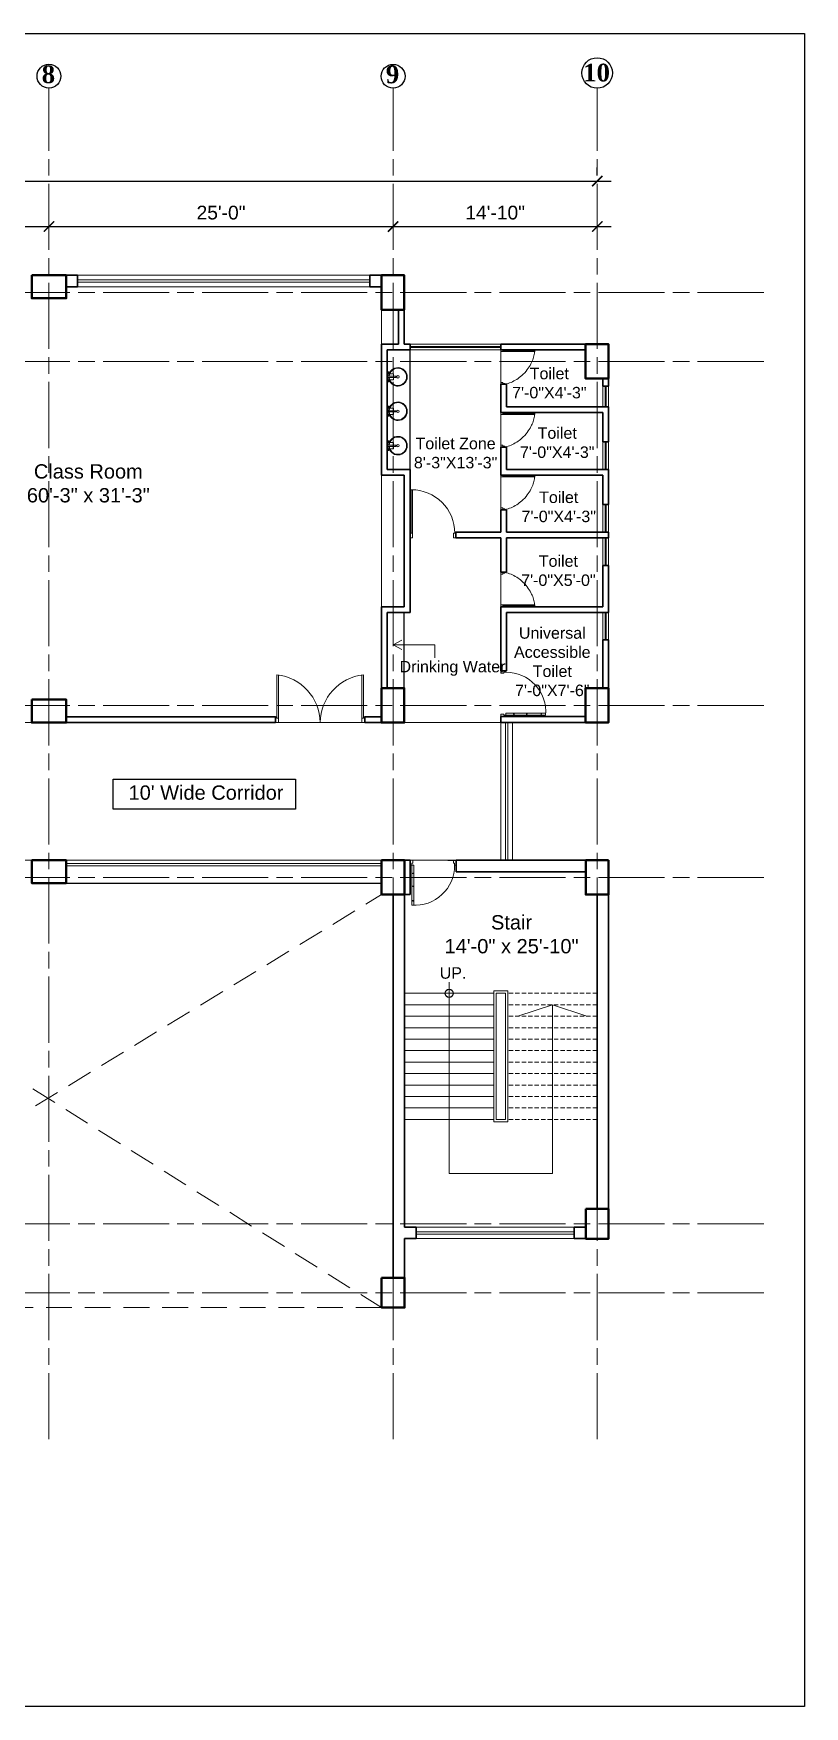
# Model space of a CAD drawing. Header units: inches. Extents: x -12 to 20935469, y -1604 to 24729220.
# Drawn here: x 20905833 to 20906506, y 24707850 to 24709308 of the extents above; entities that cross this region are included whole.
import ezdxf

# ---------------------------------------------------------------- set-up
doc = ezdxf.new("R2010")
doc.units = ezdxf.units.IN
doc.header["$LTSCALE"] = 0.03
doc.header["$MEASUREMENT"] = 0
doc.header["$PDMODE"] = 32
doc.header["$PDSIZE"] = 15
doc.linetypes.add('ACAD_ISO08W100', pattern=[36, 24, -3, 6, -3])
doc.linetypes.add('DASHED2', pattern=[0.375, 0.25, -0.125])
for name, color, linetype, lineweight in [('column', 1, 'Continuous', 40), ('Dim Line', 252, 'Continuous', 13), ('Door', 7, 'Continuous', 18), ('Dot', 253, 'Continuous', 0), ('Gas', 21, 'Continuous', 5), ('Glass Line', 252, 'Continuous', 9), ('Grid Line', 252, 'Continuous', 18), ('Hatch', 253, 'Continuous', 15), ('Main Wall', 7, 'Continuous', 30), ('RAIL', 23, 'Continuous', 13), ('STAIR', 46, 'Continuous', 15), ('TOILET FIXTURE', 142, 'Continuous', 5), ('wind.', 150, 'Continuous', 20)]:
    doc.layers.add(name, color=color, linetype=linetype, lineweight=lineweight)
doc.layers.add('TEXT', color=7, linetype='Continuous')
doc.styles.add('2', font='swisscl.ttf')
doc.styles.add('RomanS', font='arial.ttf', dxfattribs={"height": 12})
doc.styles.get("Standard").update_dxf_attribs({"font": 'timesbd.ttf'})
doc.dimstyles.new('Aec_Arch_I', dxfattribs={"dimscale": 96, "dimtxt": 12, "dimasz": 0.09375, "dimexe": 0.125, "dimexo": 0.125, "dimgap": 0.0625, "dimtad": 1, "dimdec": 0, "dimzin": 3, "dimdsep": 46, "dimlunit": 4, "dimtxsty": 'RomanS', "dimblk1": 'ARCHTICK', "dimblk2": 'ARCHTICK', "dimsah": 1, "dimcen": 0.09375, "dimdle": 0.125, "dimadec": 0, "dimazin": 0, "dimtfac": 0.75, "dimtdec": 0, "dimtmove": 2, "dimatfit": 3, "dimldrblk": 'ARCHTICK', "dimfxl": 1, "dimfrac": 1, "dimtolj": 1, "dimtzin": 0, "dimarcsym": 0})

# ---------------------------------------------------------------- blocks, each defined once
blk = doc.blocks.new('_ArchTick')
at = {"color": 0, "linetype": 'ByBlock', "lineweight": 35, "const_width": 0.15}
blk.add_lwpolyline([(-0.5, -0.5), (0.5, 0.5)], dxfattribs=at)
blk = doc.blocks.new('*D23')
at = {"layer": 'Defpoints', "color": 0, "transparency": 16777216}
for p in [(20832166.8, 24724578.2), (20832473.8, 24724578.2), (20832473.8, 24724578.2)]:
    blk.add_point(p, dxfattribs=at)
at = {"layer": 'Dim Line', "color": 0, "lineweight": -2, "transparency": 16777216}
for p, q in [((20832154.8, 24724578.2), (20832485.8, 24724578.2)), ((20832166.8, 24724566.2), (20832166.8, 24724566.2)), ((20832473.8, 24724566.2), (20832473.8, 24724566.2))]:
    blk.add_line(p, q, dxfattribs=at)
at = {"layer": 'Dim Line', "color": 0, "lineweight": -2, "transparency": 16777216, "xscale": 9, "yscale": 9, "zscale": 9, "rotation": 180}
blk.add_blockref('_ArchTick', (20832166.8, 24724578.2), dxfattribs=at)
at = {"layer": 'Dim Line', "color": 0, "lineweight": -2, "transparency": 16777216, "xscale": 9, "yscale": 9, "zscale": 9}
blk.add_blockref('_ArchTick', (20832473.8, 24724578.2), dxfattribs=at)
at = {"layer": 'Dim Line', "color": 0, "transparency": 16777216, "insert": (20832320.3, 24724590.3), "char_height": 12, "attachment_point": 5, "style": 'RomanS'}
blk.add_mtext('\\A1;25\'-7"', dxfattribs=at)
blk = doc.blocks.new('*D10')
at = {"layer": 'Defpoints', "color": 0, "transparency": 16777216}
for p in [(20832473.8, 24724578.2), (20832773.8, 24724578.2), (20832773.8, 24724578.2)]:
    blk.add_point(p, dxfattribs=at)
at = {"layer": 'Dim Line', "color": 0, "lineweight": -2, "transparency": 16777216}
blk.add_line((20832461.8, 24724578.2), (20832785.8, 24724578.2), dxfattribs=at)
at = {"layer": 'Dim Line', "color": 0, "lineweight": -2, "transparency": 16777216, "xscale": 9, "yscale": 9, "zscale": 9, "rotation": 180}
blk.add_blockref('_ArchTick', (20832473.8, 24724578.2), dxfattribs=at)
at = {"layer": 'Dim Line', "color": 0, "lineweight": -2, "transparency": 16777216, "xscale": 9, "yscale": 9, "zscale": 9}
blk.add_blockref('_ArchTick', (20832773.8, 24724578.2), dxfattribs=at)
at = {"layer": 'Dim Line', "color": 0, "transparency": 16777216, "insert": (20832623.8, 24724590.3), "char_height": 12, "attachment_point": 5, "style": 'RomanS'}
blk.add_mtext('\\A1;25\'-0"', dxfattribs=at)
blk = doc.blocks.new('*D11')
at = {"layer": 'Defpoints', "color": 0, "transparency": 16777216}
for p in [(20832773.8, 24724578.2), (20832951.8, 24724578.2), (20832951.8, 24724578.2)]:
    blk.add_point(p, dxfattribs=at)
at = {"layer": 'Dim Line', "color": 0, "lineweight": -2, "transparency": 16777216}
for p, q in [((20832761.8, 24724578.2), (20832963.8, 24724578.2)), ((20832951.8, 24724566.2), (20832951.8, 24724566.2))]:
    blk.add_line(p, q, dxfattribs=at)
at = {"layer": 'Dim Line', "color": 0, "lineweight": -2, "transparency": 16777216, "xscale": 9, "yscale": 9, "zscale": 9, "rotation": 180}
blk.add_blockref('_ArchTick', (20832773.8, 24724578.2), dxfattribs=at)
at = {"layer": 'Dim Line', "color": 0, "lineweight": -2, "transparency": 16777216, "xscale": 9, "yscale": 9, "zscale": 9}
blk.add_blockref('_ArchTick', (20832951.8, 24724578.2), dxfattribs=at)
at = {"layer": 'Dim Line', "color": 0, "transparency": 16777216, "insert": (20832862.8, 24724590.3), "char_height": 12, "attachment_point": 5, "style": 'RomanS'}
blk.add_mtext('\\A1;14\'-10"', dxfattribs=at)
blk = doc.blocks.new('*D13')
at = {"layer": 'Defpoints', "color": 0, "transparency": 16777216}
for p in [(20830948.3, 24724610.7), (20832951.8, 24724617.8), (20832951.8, 24724610.7)]:
    blk.add_point(p, dxfattribs=at)
at = {"layer": 'Dim Line', "color": 0, "lineweight": -2, "transparency": 16777216}
for p, q in [((20830948.3, 24724622.7), (20830948.3, 24724629.8)), ((20832951.8, 24724622.7), (20832951.8, 24724629.8)), ((20830936.3, 24724617.8), (20832963.8, 24724617.8))]:
    blk.add_line(p, q, dxfattribs=at)
at = {"layer": 'Dim Line', "color": 0, "lineweight": -2, "transparency": 16777216, "xscale": 9, "yscale": 9, "zscale": 9, "rotation": 180}
blk.add_blockref('_ArchTick', (20830948.3, 24724617.8), dxfattribs=at)
at = {"layer": 'Dim Line', "color": 0, "lineweight": -2, "transparency": 16777216, "xscale": 9, "yscale": 9, "zscale": 9}
blk.add_blockref('_ArchTick', (20832951.8, 24724617.8), dxfattribs=at)
at = {"layer": 'Dim Line', "color": 0, "transparency": 16777216, "insert": (20831950, 24724629.9), "char_height": 12, "attachment_point": 5, "style": 'RomanS'}
blk.add_mtext('\\A1;166\'-11"', dxfattribs=at)
blk = doc.blocks.new('Door_45')
at = {"layer": 'Door'}
for p, q in [((1.5, 5), (1.5, 44)), ((1.5, 40), (2.2, 40)), ((2.2, 40), (2.2, 39.5)), ((2.2, 39.5), (2.7, 39.5)), ((2.7, 39.5), (2.7, 40)), ((2.7, 40), (3.5, 40)), ((3.5, 44), (3.5, 5)), ((1.5, 25.8), (2.2, 25.8)), ((2.2, 25.8), (2.2, 25.3)), ((2.2, 25.3), (2.7, 25.3)), ((2.7, 25.8), (3.5, 25.8)), ((2.7, 25.3), (2.7, 25.8)), ((0, 0), (0, 5)), ((0, 5), (1.5, 5)), ((1.5, 12.6), (2.2, 12.6)), ((3.5, 5), (1.5, 5)), ((1.5, 5), (1.5, 3)), ((1.5, 3), (2.5, 3)), ((2.2, 12.6), (2.2, 13.1)), ((2.2, 13.1), (2.7, 13.1)), ((2.5, 3), (2.5, 0)), ((2.7, 13.1), (2.7, 12.6)), ((2.7, 12.6), (3.5, 12.6)), ((42.5, 3), (42.5, 0)), ((43.5, 3), (42.5, 3)), ((45, 5), (43.5, 5)), ((43.5, 5), (43.5, 3)), ((45, 0), (45, 5)), ((2.5, 0), (0, 0)), ((42.5, 0), (45, 0))]:
    blk.add_line(p, q, dxfattribs=at)
blk.add_arc((4.7, 5.3), 38.8, 359.6233, 94.6685, dxfattribs=at)
blk = doc.blocks.new('sssss-flat-876')
at = {"layer": 'Door', "linetype": 'Continuous', "ltscale": 3}
blk.add_line((3666.5, 84027.2), (3666.5, 84055.7), dxfattribs=at)
at = {"layer": 'Door', "linetype": 'Continuous', "ltscale": 3, "extrusion": (-7.21527e-09, -3.35624e-18, 1), "elevation": 0}
for points in [[(3666.5, 84057.2), (3666.5, 84055.7), (3668.4, 84055.7), (3668.4, 84056.5), (3670.2, 84056.5), (3670.2, 84057.2)], [(3668.4, 84055.7), (3696.2, 84055.7), (3696.2, 84056.5), (3668.4, 84056.5)]]:
    blk.add_lwpolyline(points, close=True, dxfattribs=at)
at = {"layer": 'Door', "linetype": 'Continuous', "ltscale": 3, "flags": 128}
blk.add_lwpolyline([(3670.2, 84027.2, 0.04096), (3675.5, 84028.9, 0.082496), (3684.9, 84034.8, 0.052187), (3689.7, 84040, 0.043988), (3692.9, 84045, 0.036571), (3694.8, 84049.6, 0.034751), (3695.9, 84054.2, 0.011435), (3696.2, 84055.7)], format="xyb", dxfattribs=at)
at = {"layer": 'Door', "linetype": 'Continuous', "ltscale": 3}
blk.add_lwpolyline([(3666.5, 84027.2), (3666.5, 84028.7), (3668.4, 84028.7), (3668.4, 84027.9), (3670.2, 84027.9), (3670.2, 84027.2)], close=True, dxfattribs=at)
blk = doc.blocks.new('7-flat-72')
at = {"layer": 'Glass Line', "color": 8, "ltscale": 20}
for p, q in [((-64478.7, 376960.5), (-64480.3, 376960.5)), ((-64480.3, 376959.5), (-64480.3, 376960.5)), ((-64480.3, 376959.5), (-64480.3, 376960.5)), ((-64478.7, 376959.5), (-64480.3, 376959.5)), ((-64480.3, 376959.1), (-64480.3, 376959.4)), ((-64478.7, 376959.4), (-64480.3, 376959.4)), ((-64478.7, 376959.1), (-64480.3, 376959.1)), ((-64480.2, 376959.4), (-64480.2, 376959.5)), ((-64480.1, 376959.5), (-64480.1, 376960.5)), ((-64479.9, 376959.5), (-64479.9, 376960.5)), ((-64479.5, 376959.5), (-64479.5, 376960.5)), ((-64479.1, 376959.5), (-64479.1, 376960.5)), ((-64478.9, 376959.5), (-64478.9, 376960.5)), ((-64478.9, 376959.4), (-64478.9, 376959.5)), ((-64478.8, 376959.5), (-64478.8, 376960.5)), ((-64478.7, 376959.5), (-64478.7, 376960.5)), ((-64478.7, 376959.1), (-64478.7, 376959.4)), ((-64475.1, 376959.4), (-64476.9, 376959.4)), ((-64476.9, 376959.1), (-64476.9, 376959.4)), ((-64475.1, 376959.1), (-64476.9, 376959.1)), ((-64476.6, 376959.4), (-64476.6, 376966.6)), ((-64475.5, 376966.6), (-64476.6, 376966.6)), ((-64475.5, 376959.4), (-64475.5, 376966.6)), ((-64475.1, 376959.1), (-64475.1, 376959.4)), ((-64473.3, 376960.5), (-64471.7, 376960.5)), ((-64473.3, 376959.5), (-64473.3, 376960.5)), ((-64473.3, 376959.5), (-64473.3, 376960.5)), ((-64473.3, 376959.5), (-64471.7, 376959.5)), ((-64473.3, 376959.1), (-64473.3, 376959.4)), ((-64473.3, 376959.4), (-64471.7, 376959.4)), ((-64473.3, 376959.1), (-64471.7, 376959.1)), ((-64473.1, 376959.5), (-64473.1, 376960.5)), ((-64473.1, 376959.4), (-64473.1, 376959.5)), ((-64472.9, 376959.5), (-64472.9, 376960.5)), ((-64472.5, 376959.5), (-64472.5, 376960.5)), ((-64472.1, 376959.5), (-64472.1, 376960.5)), ((-64471.9, 376959.5), (-64471.9, 376960.5)), ((-64471.9, 376959.4), (-64471.9, 376959.5)), ((-64471.8, 376959.5), (-64471.8, 376960.5)), ((-64471.7, 376959.5), (-64471.7, 376960.5)), ((-64471.7, 376959.1), (-64471.7, 376959.4))]:
    blk.add_line(p, q, dxfattribs=at)
blk.add_circle((-64476, 376968.4, 0), 1.08, dxfattribs=at)
for radius, start, end in [(8.1, 273.8334, 266.1883), (7.55, 274.115, 265.9068)]:
    blk.add_arc((-64476, 376968.4, 0), radius, start, end, dxfattribs=at)
blk = doc.blocks.new('SFSFSFS-flat-72')
at = {"layer": 'TOILET FIXTURE', "ltscale": 0.2}
blk.add_lwpolyline([(-3918.5, -3608.1), (-3918.5, -3602.7), (-3923.9, -3602.7), (-3923.9, -3608.1)], close=True, dxfattribs=at)
at = {"layer": 'TOILET FIXTURE', "ltscale": 20}
blk.add_blockref('7-flat-72', (60554.8, -380567.2), dxfattribs=at)
blk = doc.blocks.new('$D40')
at = {"layer": 'Door'}
for p, q in [((1, 4), (1, 42)), ((2, 0), (2, 42)), ((1, 5), (0, 5)), ((2, 0), (0, 0)), ((2, 4), (1, 4)), ((39, 4), (38, 4)), ((38, 4), (38, 0)), ((40, 0), (38, 0)), ((40, 5), (39, 5)), ((39, 5), (39, 4))]:
    blk.add_line(p, q, dxfattribs=at)
blk.add_arc((1, 4), 38, 0, 90, dxfattribs=at)
blk = doc.blocks.new('fff')
at = {"layer": 'Grid Line', "color": 252, "linetype": 'ACAD_ISO08W100', "lineweight": 9, "ltscale": 80, "true_color": 0x939598}
for p, q in [((20832473.8, 24723521.1), (20832473.8, 24724698.8)), ((20832773.8, 24723521.1), (20832773.8, 24724698.8)), ((20832951.8, 24723521.1), (20832951.8, 24724698.8)), ((20833096.9, 24724520.6), (20830726.1, 24724520.6)), ((20833096.9, 24724460.6), (20830726.1, 24724460.6)), ((20833096.9, 24724160.7), (20830726.1, 24724160.7)), ((20833096.9, 24724010.7), (20830726.1, 24724010.7)), ((20833096.9, 24723708.7), (20830726.1, 24723708.7)), ((20833096.9, 24723648.8), (20830726.1, 24723648.8))]:
    blk.add_line(p, q, dxfattribs=at)
at = {"layer": 'Dim Line'}
for base, p1, p2, picture, middle in [((20832951.7523, 24724617.8128), (20830948.3088, 24724610.7482), (20832951.7523, 24724610.7482), '*D13', (20831950.0306, 24724629.9397)), ((20832473.8, 24724578.2), (20832166.8, 24724578.2), (20832473.8, 24724578.2), '*D23', (20832320.3, 24724590.3)), ((20832773.8, 24724578.2), (20832473.8, 24724578.2), (20832773.8, 24724578.2), '*D10', (20832623.8, 24724590.3)), ((20832951.8, 24724578.2), (20832773.8, 24724578.2), (20832951.8, 24724578.2), '*D11', (20832862.8, 24724590.3))]:
    dim = blk.add_linear_dim(base=base, p1=p1, p2=p2, dimstyle='Aec_Arch_I', dxfattribs=at)
    dim.commit()
    dim.dimension.update_dxf_attribs({"geometry": picture, "text_midpoint": middle})

msp = doc.modelspace()

# ---------------------------------------------------------------- linework, layer by layer
for p, q in [((20906334.7, 24709037.4), (20906334.7, 24709037.4)), ((20906161.7, 24708928.1), (20906161.7, 24709032.4)), ((20906156.7, 24708737.5), (20906156.7, 24708803.5)), ((20906245.7, 24708712.7), (20906240.7, 24708712.7)), ((20906194.6, 24708587.5), (20906296.8, 24708587.5)), ((20905861.9, 24708567.5), (20906136.9, 24708567.5))]:
    msp.add_line(p, q)
msp.add_lwpolyline([(20906061.9, 24708632), (20905902.9, 24708632), (20905902.9, 24708658.1), (20906061.9, 24708658.1)], close=True)
msp.add_circle((20906195.8, 24708471.5), 3.61)
at = {"layer": 'column', "lineweight": 40, "ltscale": 20}
for points in [[(20905831.9, 24709097.4), (20905831.9, 24709077.4), (20905861.9, 24709077.4), (20905861.9, 24709097.4)], [(20906136.7, 24709097.4), (20906156.7, 24709097.4), (20906156.7, 24709067.4), (20906136.7, 24709067.4)], [(20906314.7, 24709037.4), (20906334.7, 24709037.4), (20906334.7, 24709007.4), (20906314.7, 24709007.4)], [(20905831.9, 24708727.5), (20905831.9, 24708707.5), (20905861.9, 24708707.5), (20905861.9, 24708727.5)], [(20906136.7, 24708737.5), (20906156.7, 24708737.5), (20906156.7, 24708707.5), (20906136.7, 24708707.5)], [(20906314.7, 24708737.5), (20906334.7, 24708737.5), (20906334.7, 24708707.5), (20906314.7, 24708707.5)], [(20905831.9, 24708587.5), (20905831.9, 24708567.5), (20905861.9, 24708567.5), (20905861.9, 24708587.5)], [(20906156.9, 24708587.5), (20906136.9, 24708587.5), (20906136.9, 24708557.5), (20906156.9, 24708557.5)], [(20906334.8, 24708587.5), (20906314.8, 24708587.5), (20906314.8, 24708557.5), (20906334.8, 24708557.5)], [(20906314.8, 24708283.5), (20906334.8, 24708283.5), (20906334.8, 24708257.5), (20906314.8, 24708257.5)], [(20906136.9, 24708223.5), (20906156.9, 24708223.5), (20906156.9, 24708197.5), (20906136.9, 24708197.5)]]:
    msp.add_lwpolyline(points, close=True, dxfattribs=at)
at = {"layer": 'Defpoints'}
msp.add_lwpolyline([(20904066.7, 24709308.2), (20906505.6, 24709308.2), (20906505.6, 24707849.7), (20904066.7, 24707849.7)], close=True, dxfattribs=at)
at = {"layer": 'Door'}
for p, q in [((20906045.6, 24708711.2), (20906045.6, 24708749.1)), ((20906046.9, 24708707.5), (20906046.9, 24708749.1)), ((20906119.7, 24708707.5), (20906119.7, 24708749.1)), ((20906121, 24708711.2), (20906121, 24708749.1)), ((20906045.6, 24708712.5), (20906044.3, 24708712.5)), ((20906046.9, 24708707.5), (20906044.3, 24708707.5)), ((20906046.9, 24708711.2), (20906045.6, 24708711.2)), ((20906119.7, 24708711.2), (20906121, 24708711.2)), ((20906119.7, 24708707.5), (20906122.3, 24708707.5)), ((20906121, 24708712.5), (20906122.3, 24708712.5))]:
    msp.add_line(p, q, dxfattribs=at)
for centre, start, end in [((20906041, 24708707.1), 0.5906, 83.7783), ((20906125.6, 24708707.1), 96.2217, 179.4094)]:
    msp.add_arc(centre, 42.3, start, end, dxfattribs=at)
at = {"layer": 'Dot', "color": 0, "linetype": 'DASHED2', "lineweight": 20, "ltscale": 3000}
for p, q in [((20905547, 24708567.5), (20906136.9, 24708197.5)), ((20905547, 24708197.5), (20906136.9, 24708557.5)), ((20906136.9, 24708197.5), (20905547, 24708197.5))]:
    msp.add_line(p, q, dxfattribs=at)
at = {"layer": 'Gas', "color": 0, "lineweight": 5}
for points in [[(20906234.8, 24708473.5), (20906246.8, 24708473.5), (20906246.8, 24708359.5), (20906234.8, 24708359.5)], [(20906236.8, 24708471.5), (20906244.8, 24708471.5), (20906244.8, 24708361.5), (20906236.8, 24708361.5)]]:
    msp.add_lwpolyline(points, close=True, dxfattribs=at)
at = {"layer": 'Hatch', "lineweight": 5}
for p, q in [((20906136.7, 24709037.4), (20906136.7, 24709067.3)), ((20906136.7, 24708808.5), (20906136.7, 24708923.1))]:
    msp.add_line(p, q, dxfattribs=at)
msp.add_lwpolyline([(20904405.4, 24708587.5), (20904405.4, 24708707.8), (20905227.2, 24708707.5), (20905227.2, 24709022.4), (20905406.9, 24709022.5), (20905406.9, 24708707.5), (20906240.7, 24708707.5), (20906240.7, 24708587.5), (20905530, 24708587.5), (20905530, 24708446.3), (20905227.2, 24708446.3), (20905227.2, 24708587.5)], close=True, dxfattribs=at)
at = {"layer": 'Main Wall', "lineweight": 30}
for p, q in [((20906126.7, 24709097.4), (20906136.7, 24709097.4)), ((20906126.7, 24709087.4), (20906126.7, 24709097.4)), ((20906136.8, 24709087.4), (20906126.7, 24709087.4)), ((20906151.7, 24709037.4), (20906151.7, 24709067.4)), ((20906156.7, 24709037.4), (20906156.7, 24709067.4)), ((20906136.7, 24708923.1), (20906136.7, 24709037.4)), ((20906151.7, 24709037.4), (20906136.7, 24709037.4)), ((20906161.7, 24709037.4), (20906156.7, 24709037.4)), ((20906161.7, 24709032.4), (20906161.7, 24709037.4)), ((20906314.7, 24709037.4), (20906240.7, 24709037.4)), ((20906240.7, 24709032.4), (20906240.7, 24709037.4)), ((20906141.7, 24708928.1), (20906141.7, 24709032.4)), ((20906161.7, 24709032.4), (20906141.7, 24709032.4)), ((20906314.7, 24709032.4), (20906240.7, 24709032.4)), ((20906334.7, 24709000.7), (20906334.7, 24709007.4)), ((20906245.7, 24709002.4), (20906240.7, 24709002.4)), ((20906245.7, 24709002.4), (20906245.7, 24708982.7)), ((20906240.7, 24708977.7), (20906329.7, 24708977.7)), ((20906245.7, 24708982.7), (20906334.7, 24708982.7)), ((20906334.7, 24708952.1), (20906334.7, 24708982.7)), ((20906240.7, 24708947.7), (20906245.7, 24708947.7)), ((20906245.7, 24708947.7), (20906245.7, 24708928.1)), ((20906156.7, 24708923.1), (20906136.7, 24708923.1)), ((20906161.7, 24708928.1), (20906141.7, 24708928.1)), ((20906156.7, 24708808.5), (20906156.7, 24708923.1)), ((20906161.7, 24708873.5), (20906161.7, 24708928.1)), ((20906240.7, 24708923.1), (20906329.7, 24708923.1)), ((20906245.7, 24708928.1), (20906334.7, 24708928.1)), ((20906329.7, 24708923.1), (20906329.7, 24708897.5)), ((20906334.7, 24708897.5), (20906334.7, 24708928.1)), ((20906240.7, 24708893.1), (20906245.7, 24708893.1)), ((20906334.7, 24708897.5), (20906329.7, 24708897.5)), ((20906161.7, 24708803.5), (20906161.7, 24708873.5)), ((20906201.7, 24708868.5), (20906201.7, 24708873.5)), ((20906334.7, 24708873.5), (20906245.7, 24708873.5)), ((20906334.7, 24708868.5), (20906334.7, 24708873.5)), ((20906201.7, 24708868.5), (20906240.7, 24708868.5)), ((20906240.7, 24708838.5), (20906240.7, 24708868.5)), ((20906245.7, 24708868.5), (20906334.7, 24708868.5)), ((20906245.7, 24708838.5), (20906245.7, 24708868.5)), ((20906329.7, 24708844.5), (20906334.7, 24708844.5)), ((20906329.7, 24708844.5), (20906329.7, 24708808.5)), ((20906334.7, 24708803.5), (20906334.7, 24708844.5)), ((20906240.7, 24708838.5), (20906245.7, 24708838.5)), ((20906136.7, 24708737.5), (20906136.7, 24708808.5)), ((20906156.7, 24708808.5), (20906136.7, 24708808.5)), ((20906141.7, 24708737.5), (20906141.7, 24708803.5)), ((20906161.7, 24708803.5), (20906141.7, 24708803.5)), ((20906240.7, 24708752.7), (20906240.7, 24708808.5)), ((20906240.7, 24708808.5), (20906329.7, 24708808.5)), ((20906245.7, 24708752.7), (20906245.7, 24708803.5)), ((20906245.7, 24708803.5), (20906334.7, 24708803.5)), ((20906329.7, 24708779.5), (20906329.7, 24708737.5)), ((20906329.7, 24708779.5), (20906334.7, 24708779.5)), ((20906334.7, 24708737.5), (20906334.7, 24708779.5)), ((20906240.7, 24708752.7), (20906245.7, 24708752.7)), ((20906240.7, 24708712.7), (20906314.7, 24708712.7)), ((20906240.7, 24708712.7), (20906240.7, 24708707.6)), ((20906044.3, 24708712.5), (20905861.9, 24708712.5)), ((20906044.3, 24708707.5), (20905861.9, 24708707.5)), ((20906044.3, 24708707.5), (20906044.3, 24708712.5)), ((20906136.7, 24708712.5), (20906122.3, 24708712.5)), ((20906122.3, 24708707.5), (20906122.3, 24708712.5)), ((20906136.9, 24708707.5), (20906122.3, 24708707.5)), ((20906240.7, 24708707.6), (20906314.7, 24708707.6)), ((20906146.9, 24708587.5), (20906156.9, 24708587.5)), ((20906161.9, 24708587.5), (20906156.9, 24708587.5)), ((20906161.9, 24708557.5), (20906161.9, 24708587.5)), ((20906201.9, 24708587.5), (20906314.8, 24708587.5)), ((20906201.9, 24708587.5), (20906201.9, 24708577.5)), ((20906201.9, 24708577.5), (20906314.8, 24708577.5)), ((20906146.9, 24708223.5), (20906146.9, 24708557.5)), ((20906156.9, 24708267.6), (20906156.9, 24708557.5)), ((20906156.9, 24708557.5), (20906161.9, 24708557.5)), ((20906324.8, 24708557.5), (20906324.8, 24708283.5)), ((20906334.8, 24708557.5), (20906334.8, 24708283.5)), ((20906166.9, 24708267.6), (20906166.9, 24708257.6)), ((20906156.9, 24708223.5), (20906156.9, 24708257.6))]:
    msp.add_line(p, q, dxfattribs=at)
for points in [[(20905861.7, 24709097.4), (20905871.7, 24709097.4), (20905871.7, 24709087.4), (20905861.7, 24709087.4)], [(20906329.7, 24709007.4), (20906329.7, 24709000.7)], [(20906240.7, 24709002.4), (20906240.7, 24708977.7)], [(20906329.7, 24709000.7), (20906334.7, 24709000.7)], [(20906329.7, 24708977.7), (20906329.7, 24708952.1)], [(20906240.7, 24708947.7), (20906240.7, 24708923.1)], [(20906329.7, 24708952.1), (20906334.7, 24708952.1)], [(20906240.7, 24708893.1), (20906240.7, 24708873.5)], [(20906245.7, 24708893.1), (20906245.7, 24708873.5)], [(20906240.7, 24708873.5), (20906201.7, 24708873.5)], [(20906156.9, 24708267.6), (20906166.9, 24708267.6)], [(20906314.8, 24708257.6), (20906304.8, 24708257.6), (20906304.8, 24708267.6), (20906314.8, 24708267.6)], [(20906166.9, 24708257.6), (20906156.9, 24708257.6)]]:
    msp.add_lwpolyline(points, dxfattribs=at)
at = {"layer": 'RAIL', "lineweight": 9}
for p, q in [((20906195.8, 24708481.2), (20906195.8, 24708314.5)), ((20906156.8, 24708451.5), (20906234.8, 24708451.5)), ((20906255.8, 24708451.5), (20906285.8, 24708461.5)), ((20906285.8, 24708314.5), (20906285.8, 24708461.5)), ((20906285.8, 24708461.5), (20906315.8, 24708451.5)), ((20906195.8, 24708314.5), (20906285.8, 24708314.5))]:
    msp.add_line(p, q, dxfattribs=at)
at = {"layer": 'STAIR', "color": 253, "lineweight": 5}
for p, q in [((20906147.1, 24708775.2), (20906154.4, 24708779.2)), ((20906147.1, 24708775.2), (20906183.4, 24708775.2)), ((20906147.1, 24708775.2), (20906154.4, 24708771.2)), ((20906183.4, 24708775.2), (20906183.4, 24708764))]:
    msp.add_line(p, q, dxfattribs=at)
at = {"layer": 'STAIR', "color": 32, "lineweight": 5}
for p, q in [((20906234.8, 24708471.5), (20906156.8, 24708471.5)), ((20906234.8, 24708461.5), (20906156.8, 24708461.5)), ((20906216.8, 24708451.5), (20906156.8, 24708451.5)), ((20906234.8, 24708441.5), (20906156.8, 24708441.5)), ((20906234.8, 24708431.5), (20906156.8, 24708431.5)), ((20906234.8, 24708421.5), (20906156.8, 24708421.5)), ((20906234.8, 24708411.5), (20906156.8, 24708411.5)), ((20906234.8, 24708401.5), (20906156.8, 24708401.5)), ((20906234.8, 24708391.5), (20906156.8, 24708391.5)), ((20906234.8, 24708381.5), (20906156.8, 24708381.5)), ((20906234.8, 24708371.5), (20906156.8, 24708371.5)), ((20906234.8, 24708361.5), (20906156.8, 24708361.5))]:
    msp.add_line(p, q, dxfattribs=at)
at = {"layer": 'STAIR', "color": 32, "linetype": 'DASHED2', "lineweight": 5, "ltscale": 500}
for p, q in [((20906324.7, 24708471.5), (20906246.8, 24708471.5)), ((20906324.7, 24708461.5), (20906246.8, 24708461.5)), ((20906324.7, 24708451.5), (20906246.8, 24708451.5)), ((20906324.7, 24708441.5), (20906246.8, 24708441.5)), ((20906324.7, 24708431.5), (20906246.8, 24708431.5)), ((20906324.7, 24708421.5), (20906246.8, 24708421.5)), ((20906324.7, 24708411.5), (20906246.8, 24708411.5)), ((20906324.7, 24708401.5), (20906246.8, 24708401.5)), ((20906324.7, 24708391.5), (20906246.8, 24708391.5)), ((20906324.7, 24708381.5), (20906246.8, 24708381.5)), ((20906324.7, 24708371.5), (20906246.8, 24708371.5)), ((20906324.7, 24708361.5), (20906246.8, 24708361.5))]:
    msp.add_line(p, q, dxfattribs=at)
at = {"layer": 'TEXT'}
for centre, radius in [((20906324.8, 24709273.8), 13.3), ((20905846.9, 24709271), 10.4), ((20906146.9, 24709270.9), 10.4)]:
    msp.add_circle(centre, radius, dxfattribs=at)
at = {"layer": 'wind.', "lineweight": 5}
for p, q in [((20905871.7, 24709093.4), (20906126.7, 24709093.5)), ((20905871.7, 24709097.4), (20906126.7, 24709097.4)), ((20905871.7, 24709091.4), (20906126.7, 24709091.5)), ((20905871.7, 24709087.4), (20906126.7, 24709087.4)), ((20906240.7, 24709037.4), (20906161.7, 24709037.4)), ((20906240.7, 24709035.4), (20906161.7, 24709035.4)), ((20906240.7, 24709034.4), (20906161.7, 24709034.4)), ((20906240.7, 24709032.4), (20906161.7, 24709032.4)), ((20906329.7, 24708982.7), (20906329.7, 24709000.7)), ((20906331.7, 24708982.7), (20906331.7, 24709000.7)), ((20906332.7, 24708982.7), (20906332.7, 24709000.7)), ((20906334.7, 24708982.7), (20906334.7, 24709000.7)), ((20906329.7, 24708928.1), (20906329.7, 24708952.1)), ((20906331.7, 24708928.1), (20906331.7, 24708952.1)), ((20906332.7, 24708928.1), (20906332.7, 24708952.1)), ((20906334.7, 24708928.1), (20906334.7, 24708952.1)), ((20906329.7, 24708873.5), (20906329.7, 24708897.5)), ((20906331.7, 24708873.5), (20906331.7, 24708897.5)), ((20906332.7, 24708873.5), (20906332.7, 24708897.5)), ((20906334.7, 24708873.5), (20906334.7, 24708897.5)), ((20906329.7, 24708844.5), (20906329.7, 24708868.5)), ((20906331.7, 24708844.5), (20906331.7, 24708868.5)), ((20906332.7, 24708844.5), (20906332.7, 24708868.5)), ((20906334.7, 24708844.5), (20906334.7, 24708868.5)), ((20906329.7, 24708779.5), (20906329.7, 24708803.5)), ((20906331.7, 24708779.5), (20906331.7, 24708803.5)), ((20906332.7, 24708779.5), (20906332.7, 24708803.5)), ((20906334.7, 24708779.5), (20906334.7, 24708803.5)), ((20906240.9, 24708587.5), (20906240.9, 24708707.6)), ((20906244.9, 24708587.5), (20906244.9, 24708707.6)), ((20906246.9, 24708587.5), (20906246.9, 24708707.6)), ((20906250.9, 24708587.5), (20906250.9, 24708707.6)), ((20905861.9, 24708584.5), (20906136.9, 24708584.5)), ((20905861.9, 24708582.5), (20906136.9, 24708582.5)), ((20906304.8, 24708267.6), (20906166.9, 24708267.6)), ((20906304.8, 24708263.6), (20906166.9, 24708263.6)), ((20906304.8, 24708261.6), (20906166.9, 24708261.6)), ((20906304.8, 24708257.6), (20906166.9, 24708257.6))]:
    msp.add_line(p, q, dxfattribs=at)

# ---------------------------------------------------------------- block references
msp.add_blockref('fff', (73373.1, -15438.3))
at = {"layer": 'Door', "ltscale": 20}
for p in [(20902574.2, 24624975.2), (20902574.2, 24624920.5), (20902574.2, 24624865.9)]:
    msp.add_blockref('sssss-flat-876', p, dxfattribs=at)
at = {"layer": 'Door'}
msp.add_blockref('$D40', (20906161.7, 24708868.5), dxfattribs=at)
at = {"layer": 'Door', "ltscale": 20, "xscale": -1, "rotation": 180}
msp.add_blockref('sssss-flat-876', (20902574.2, 24792865.7), dxfattribs=at)
at = {"layer": 'Door', "color": 250, "ltscale": 20, "xscale": -0.8888888888759539, "yscale": 0.8888888888759539, "zscale": 0.8888888888759539}
for p, rotation in [((20906240.8, 24708712.7), 270), ((20906161.9, 24708587.5), 180)]:
    msp.add_blockref('Door_45', p, dxfattribs=dict(at, rotation=rotation))
at = {"layer": 'TOILET FIXTURE', "ltscale": 20, "xscale": -1, "rotation": 270}
for p in [(20909749.9, 24712930.1), (20909749.9, 24712900.1), (20909749.9, 24712870.1)]:
    msp.add_blockref('SFSFSFS-flat-72', p, dxfattribs=at)

# ---------------------------------------------------------------- texts
at = {"layer": 'TEXT', "char_height": 15.44, "width": 227.458, "attachment_point": 8, "rotation": 0}
for s, insert in [('\\A1;10', (20906324.3, 24709266.2)), ('\\A1;8', (20905846.4, 24709264.7)), ('\\A1;9', (20906146.4, 24709264.6))]:
    msp.add_mtext(s, dxfattribs=dict(at, insert=insert))
at = {"layer": 'TEXT', "color": 30, "lineweight": 5, "ltscale": 20, "attachment_point": 2, "style": '2'}
for s, width, gutter_width, insert, char_height in [('{\\fArial|b0|i0|c0|p34;\\C0;Toilet \\P7\'-0"X4\'-3"}', 104.76, 0.5, (20906283.1, 24709016.8), 10), ('{\\fArial|b0|i0|c0|p34;\\C0;Toilet \\P7\'-0"X4\'-3"}', 104.76, 0.5, (20906290, 24708964.9), 10), ('{\\fArial|b0|i0|c0|p34;\\C0;Toilet Zone\\P8\'-3"X13\'-3"}', 104.76, 0.5, (20906201.4, 24708955.8), 10), ('\\pxsm1;{\\fArial|b0|i0|c0|p34;\\C0;Class Room \\P60\'-3" x 31\'-3" }', 145.175, 0.75, (20905881.2, 24708932.7), 12.476), ('{\\fArial|b0|i0|c0|p34;\\C0;Toilet \\P7\'-0"X4\'-3"}', 104.76, 0.5, (20906291.3, 24708908.9), 10), ('{\\fArial|b0|i0|c0|p34;\\C0;Toilet \\P7\'-0"X5\'-0"}', 104.76, 0.5, (20906291, 24708853.3), 10), ('{\\fArial|b0|i0|c0|p34;\\C0;Universal Accessible Toilet\\P7\'-0"X7\'-6"}', 88.036, 0.35, (20906285.7, 24708790.6), 10), ('\\pxsm1;{\\fArial|b0|i0|c0|p34;\\C0;Drinking Water }', 88.563, 0.282, (20906198.7, 24708761.3), 10), ("\\pxsm1,qc;{\\fArial|b0|i0|c0|p34;\\C0;10' Wide Corridor}", 227.89, 0.75, (20905983.8, 24708652.7), 12.476), ('\\pxsm1;{\\fArial|b0|i0|c0|p34;\\C0;Stair\\P14\'-0" x 25\'-10"  }', 114.807, 0.282, (20906250.2, 24708539.6), 12.476), ('{\\fArial|b0|i0|c0|p34;\\C0;UP.}', 104.76, 0.5, (20906199.2, 24708494.2), 10)]:
    msp.add_mtext_dynamic_manual_height_columns(s, width=width, gutter_width=gutter_width, heights=[0], dxfattribs=dict(at, insert=insert, char_height=char_height))

doc.saveas('drawing.dxf')
